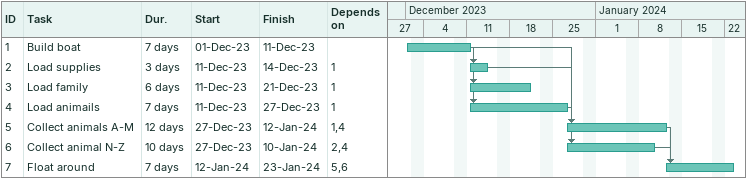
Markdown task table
| ID | Task | Duration | Start | Finish | Predecessors |
|---|---|---|---|---|---|
| 1 | Build boat | 7d | 2023-12-01 | 2023-12-11 |  |
| 2 | Load supplies | 3d | 2023-12-11 | 2023-12-14 | 1 |
| 3 | Load family | 6d | 2023-12-11 | 2023-12-21 | 1 |
| 4 | Load animails | 7d | 2023-12-11 | 2023-12-27 | 1 |
| 5 | Collect animals A-M | 12d | 2023-12-27 | 2024-01-12 | 1, 4 |
| 6 | Collect animal N-Z | 10d | 2023-12-27 | 2024-01-10 | 2, 4 |
| 7 | Float around | 7d | 2024-01-12 | 2024-01-23 | 5, 6 |
